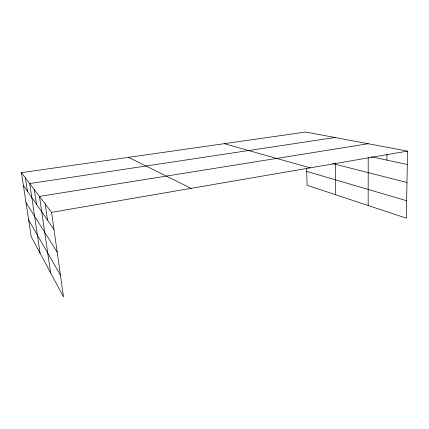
<?xml version="1.0" encoding="UTF-8"?>
<svg xmlns="http://www.w3.org/2000/svg" width="429" height="429" viewBox="0 0 429 429"><rect width="100%" height="100%" fill="white"/><g stroke="black" fill="none" stroke-linecap="round" stroke-linejoin="round"><path stroke-width="0.64" d="M368.157 205.512L368.211 157.411M386.91 160.124L386.963 154.338M21.45 172.662L51.587 212.344L63.53 296.959L31.151 236.502L21.45 172.662L305.711 132.041L407.55 151.105L406.327 218.147L307.1 185.307L306.649 168.114M51.587 212.344L407.55 151.105M368.227 143.742L39.484 196.407L50.606 272.823M334.979 137.521L29.719 183.548L40.101 253.212M371.434 156.783L407.303 164.527M332.834 163.642L406.976 182.507M224.265 143.683L310.21 167.852M306.735 171.407L406.644 200.734M128.502 157.368L191.098 188.342M23.391 185.435L53.995 229.408M25.992 202.547L57.207 252.166M28.63 219.911L60.451 275.128M25.386 177.847L27.397 191.189M34.352 189.65L36.508 204.284M45.195 203.925L47.517 220.093M335.322 162.945L335.746 194.787"/></g></svg>
